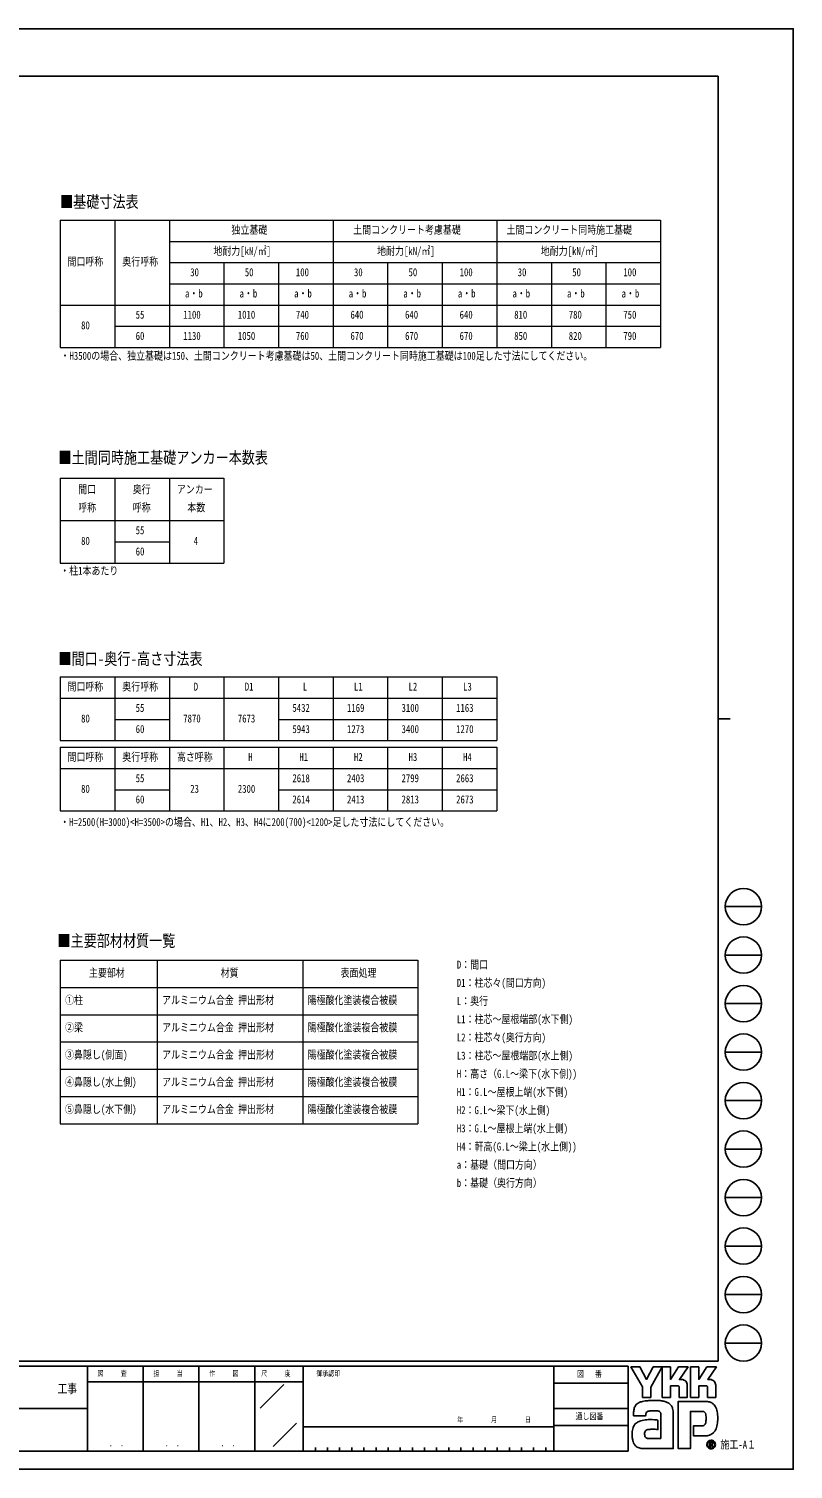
# Model space of a CAD drawing. Units: millimetres, scale not verified. Extents: x -16820 to 16820, y -11880 to 11880.
# Drawn here: x 4214 to 16820, y -11880 to 11880 of the extents above; entities that cross this region are included whole.
import ezdxf
from ezdxf.enums import TextEntityAlignment as Align

# ---------------------------------------------------------------- set-up
doc = ezdxf.new("R2010")
doc.units = ezdxf.units.MM
doc.header["$LTSCALE"] = 50
doc.layers.add('0-1_TABLE1', color=7, linetype='Continuous', lineweight=18)
doc.layers.add('0-2_USER1', color=3, linetype='Continuous')
doc.layers.add('0-8_YKK_ZWAK', color=7, linetype='Continuous')
doc.styles.add('ＭＳ ゴシック', font='')
doc.styles.get('ＭＳ ゴシック').set_extended_font_data('MS Gothic')

msp = doc.modelspace()

# ---------------------------------------------------------------- linework, layer by layer
at = {"layer": '0-1_TABLE1'}
for p, q in [((4732.08, 8724), (14632.08, 8724)), ((4732.08, 8724), (4732.08, 6624)), ((5632.08, 8724), (5632.08, 6624)), ((6532.08, 8724), (6532.08, 6624)), ((9232.08, 8724), (9232.08, 6624)), ((11932.08, 8724), (11932.08, 6624)), ((6532.08, 8374), (14632.08, 8374)), ((6532.08, 8024), (14632.08, 8024)), ((7432.08, 8024), (7432.08, 6624)), ((8332.08, 8024), (8332.08, 6624)), ((10132.08, 8024), (10132.08, 6624)), ((11032.08, 8024), (11032.08, 6624)), ((12832.08, 8024), (12832.08, 6624)), ((13732.08, 8024), (13732.08, 6624)), ((6532.08, 7674), (14632.08, 7674)), ((4732.08, 7324), (14632.08, 7324)), ((5632.08, 6974), (14632.08, 6974)), ((4732.08, 4468), (7432.08, 4468)), ((4732.08, 4468), (4732.08, 3068)), ((5632.08, 4468), (5632.08, 3068)), ((6532.08, 4468), (6532.08, 3068)), ((7432.08, 4468), (7432.08, 3068)), ((4732.08, 3768), (7432.08, 3768)), ((5632.08, 3418), (6532.08, 3418)), ((4732.08, 3068), (7432.08, 3068)), ((4732.08, 1188), (11932.08, 1188)), ((4732.08, 1188), (4732.08, 138)), ((5632.08, 1188), (5632.08, 138)), ((6532.08, 1188), (6532.08, 138)), ((7432.08, 1188), (7432.08, 138)), ((8332.08, 1188), (8332.08, 138)), ((9232.08, 1188), (9232.08, 138)), ((10132.08, 1188), (10132.08, 138)), ((11032.08, 1188), (11032.08, 138)), ((11932.08, 1188), (11932.08, 138)), ((4732.08, 838), (11932.08, 838)), ((5632.08, 488), (6532.08, 488)), ((8332.08, 488), (11932.08, 488)), ((4732.08, 138), (11932.08, 138)), ((4732.08, 28), (11932.08, 28)), ((4732.08, 28), (4732.08, -1022)), ((5632.08, 28), (5632.08, -1022)), ((6532.08, 28), (6532.08, -1022)), ((7432.08, 28), (7432.08, -1022)), ((8332.08, 28), (8332.08, -1022)), ((9232.08, 28), (9232.08, -1022)), ((10132.08, 28), (10132.08, -1022)), ((11032.08, 28), (11032.08, -1022)), ((11932.08, 28), (11932.08, -1022)), ((4732.08, -322), (11932.08, -322)), ((5632.08, -672), (6532.08, -672)), ((8332.08, -672), (11932.08, -672)), ((4732.08, -1022), (11932.08, -1022)), ((4732.08, -3483), (10632.08, -3483)), ((4732.08, -3483), (4732.08, -6183)), ((6332.08, -3483), (6332.08, -6183)), ((8732.08, -3483), (8732.08, -6183)), ((10632.08, -3483), (10632.08, -6183)), ((4732.08, -3933), (10632.08, -3933)), ((4732.08, -4383), (10632.08, -4383)), ((4732.08, -4833), (10632.08, -4833)), ((4732.08, -5283), (10632.08, -5283)), ((4732.08, -5733), (10632.08, -5733)), ((4732.08, -6183), (10632.08, -6183))]:
    msp.add_line(p, q, dxfattribs=at)
for points in [[(14632.08, 8724), (14632.08, 8024), (14632.08, 6624)], [(4732.08, 6624), (5632.08, 6624), (14632.08, 6624)]]:
    msp.add_lwpolyline(points, dxfattribs=at)
at = {"layer": '0-8_YKK_ZWAK'}
for p, q in [((15580.08, 11100), (-15619.92, 11100)), ((15580.08, 11100), (15580.08, -10100)), ((15580.08, 500), (15780.08, 500)), ((15700.08, -2600), (16300.08, -2600)), ((15700.08, -3400), (16300.08, -3400)), ((15700.08, -4200), (16300.08, -4200)), ((15700.08, -5000), (16300.08, -5000)), ((15700.08, -5800), (16300.08, -5800)), ((15700.08, -6600), (16300.08, -6600)), ((15700.08, -7400), (16300.08, -7400)), ((15700.08, -8200), (16300.08, -8200)), ((15700.08, -9000), (16300.08, -9000)), ((15700.08, -9800), (16300.08, -9800)), ((15580.08, -10100), (-15619.92, -10100)), ((5180.08, -10180), (-19.92, -10180)), ((6100.08, -10180), (6100.08, -11580)), ((7020.08, -10180), (7020.08, -11580)), ((7940.08, -10180), (7940.08, -11580)), ((8740.08, -10180), (7940.08, -10180)), ((12870.08, -10180), (8740.08, -10180)), ((8740.08, -10180), (8740.08, -11580)), ((12870.08, -10180), (12870.08, -11580)), ((14100.08, -10180), (12870.08, -10180)), ((14100.08, -10180), (14100.08, -11580)), ((7940.08, -10440), (5180.08, -10440)), ((7940.08, -10440), (8740.08, -10440)), ((8028.42, -10873.16), (8420.15, -10481.43)), ((12870.08, -10460), (14100.08, -10460)), ((-19.92, -10880), (5180.08, -10880)), ((12870.08, -10880), (14100.08, -10880)), ((8242.69, -11503.95), (8627.57, -11119.07)), ((14100.08, -11160), (12870.08, -11160)), ((8740.08, -11180), (12870.08, -11180)), ((-19.92, -11580), (5180.08, -11580)), ((5180.08, -11580), (7940.08, -11580)), ((7940.08, -11580), (8740.08, -11580)), ((8740.08, -11580), (12870.08, -11580)), ((8940.08, -11520), (8940.08, -11580)), ((9140.08, -11520), (9140.08, -11580)), ((9340.08, -11520), (9340.08, -11580)), ((9540.08, -11520), (9540.08, -11580)), ((9740.08, -11520), (9740.08, -11580)), ((9940.08, -11520), (9940.08, -11580)), ((10140.08, -11520), (10140.08, -11580)), ((10340.08, -11520), (10340.08, -11580)), ((10540.08, -11520), (10540.08, -11580)), ((10740.08, -11520), (10740.08, -11580)), ((10940.08, -11520), (10940.08, -11580)), ((11140.08, -11520), (11140.08, -11580)), ((11340.08, -11520), (11340.08, -11580)), ((11540.08, -11520), (11540.08, -11580)), ((11740.08, -11520), (11740.08, -11580)), ((11940.08, -11520), (11940.08, -11580)), ((12140.08, -11520), (12140.08, -11580)), ((12340.08, -11520), (12340.08, -11580)), ((12540.08, -11520), (12540.08, -11580)), ((12740.08, -11520), (12740.08, -11580)), ((12870.08, -11580), (14100.08, -11580)), ((15466.69, -11535.92), (15466.69, -11535.92)), ((15516.66, -11422.88), (15516.66, -11422.88))]:
    msp.add_line(p, q, dxfattribs=at)
for points in [[(-16820, -11880), (16820, -11880), (16820, 11880), (-16820, 11880)], [(14144.08, -10192), (14291.32, -10192), (14401.89, -10400.4), (14512.16, -10192), (14659.51, -10192), (14470.69, -10527.96), (14470.69, -10696.54), (14336.39, -10696.54), (14336.39, -10523.43)]]:
    msp.add_lwpolyline(points, close=True, dxfattribs=at)
for points in [[(7940.08, -10180), (5180.08, -10180), (5180.08, -11580)], [(14922.19, -10506.44), (14795.08, -10506.44), (14795.08, -10696.39), (14659.66, -10696.39), (14659.66, -10192), (14795.08, -10192), (14795.08, -10398.34), (14928.28, -10192), (15087.35, -10192), (14944.64, -10400.85), (14949.7, -10400.85), (14955.28, -10400.85), (14961.01, -10400.85), (14966.53, -10400.85), (14971.46, -10400.85), (14975.44, -10400.85), (14978.1, -10400.85), (14979.07, -10400.85)], [(15390.05, -10506.44), (15263.08, -10506.44), (15263.08, -10696.54), (15127.58, -10696.54), (15127.58, -10192), (15263.08, -10192), (15263.08, -10398.34), (15396.13, -10192), (15555.21, -10192), (15412.49, -10400.85), (15417.6, -10400.85), (15423.21, -10400.85), (15428.95, -10400.85), (15434.45, -10400.85), (15439.37, -10400.85), (15443.32, -10400.85), (15445.97, -10400.85), (15446.93, -10400.85)], [(15018.02, -10408.85), (15034.2, -10418.09), (15047.89, -10430.13), (15058.9, -10444.47), (15067.02, -10460.6), (15072.04, -10477.99), (15073.77, -10496.14), (15073.77, -10696.87), (14941.64, -10696.87), (14941.64, -10525.64)], [(15485.93, -10408.85), (15502.15, -10418.09), (15515.9, -10430.13), (15526.96, -10444.47), (15535.13, -10460.6), (15540.19, -10477.99), (15541.92, -10496.14), (15541.92, -10696.54), (15409.5, -10696.54), (15409.5, -10525.64)], [(14419.18, -10929.25), (14409.89, -10934.48), (14402.64, -10940.87), (14397.15, -10948.33), (14393.17, -10956.78), (14390.42, -10966.12), (14388.64, -10976.28), (14387.56, -10987.16), (14386.92, -10998.67), (14186.98, -10999.16), (14187.56, -10971.81), (14188.67, -10941.09)], [(14830.83, -10876.66), (14836.51, -10899.61), (14839.72, -10924.17), (14840.74, -10950.34), (14840.74, -11540), (14358.21, -11540)], [(14495.79, -11062.11), (14533.63, -11064.61), (14563.38, -11067.94), (14582.84, -11071.07), (14589.82, -11072.93), (14589.82, -11225.89), (14567.69, -11223.56), (14543.42, -11222.24), (14518.59, -11221.73), (14494.75, -11221.81), (14473.47, -11222.25), (14456.33, -11222.84), (14444.9, -11223.35), (14440.74, -11223.57), (14423.45, -11226.73), (14408.54, -11231.68), (14396.01, -11238.45), (14385.87, -11247.08), (14378.11, -11257.59), (14372.73, -11270.02), (14369.74, -11284.4), (14369.14, -11300.76), (14371.05, -11318.75), (14374.87, -11333.63), (14380.37, -11345.67), (14387.31, -11355.16), (14395.44, -11362.38), (14404.54, -11367.62), (14414.35, -11371.16), (14424.64, -11373.29), (14637.05, -11373.29), (14637.05, -10980.3), (14637.11, -10972.5), (14636.7, -10964.89), (14635.71, -10957.55), (14634, -10950.58), (14631.45, -10944.1), (14627.94, -10938.19), (14623.35, -10932.95), (14617.55, -10928.5)], [(14617.55, -10928.5), (14605.09, -10923.61), (14585.18, -10919.46), (14559.76, -10916.41), (14530.83, -10914.78), (14500.33, -10914.91), (14470.25, -10917.14)], [(15315.48, -10926.03), (15124.78, -10926.03), (15124.78, -11540), (14924.92, -11540), (14924.92, -10763.17), (15389.41, -10763.17)], [(15514.85, -10818.05), (15527.89, -10834.5), (15537.65, -10850.44), (15544.46, -10864.86)], [(15498.25, -11283.89), (15479.8, -11298.23), (15460.58, -11309.5), (15440.73, -11317.92), (15420.4, -11323.68), (15399.74, -11326.98), (15378.88, -11328.04), (15173.44, -11328.04), (15173.44, -11166.65), (15289.29, -11166.65), (15310.65, -11166.35), (15329.43, -11164.54), (15345.54, -11159.81)], [(15383.31, -11043.99), (15383.06, -11018.53), (15381.84, -10995.59), (15378.97, -10975.45), (15373.75, -10958.37)], [(15498.42, -11450.39), (15498.33, -11448.04), (15498.03, -11445.79), (15497.55, -11443.62), (15496.87, -11441.55), (15496.01, -11439.59), (15494.96, -11437.75), (15493.73, -11436.03), (15492.32, -11434.45), (15490.47, -11432.81), (15488.41, -11431.38), (15486.16, -11430.17), (15483.73, -11429.17), (15481.11, -11428.39), (15478.33, -11427.83), (15475.4, -11427.49), (15472.31, -11427.37), (15441.99, -11427.37), (15441.99, -11516.56), (15451.16, -11516.56), (15451.16, -11436.47), (15472.31, -11436.47), (15474.49, -11436.54), (15476.55, -11436.75), (15478.47, -11437.11), (15480.25, -11437.6), (15481.89, -11438.22), (15483.37, -11438.98), (15484.7, -11439.87), (15485.86, -11440.89)], [(15489.44, -11450.39), (15488.88, -11454.67), (15487.35, -11458.05), (15485.05, -11460.63), (15482.18, -11462.5), (15478.97, -11463.78), (15475.62, -11464.56), (15472.33, -11464.96), (15469.31, -11465.06), (15461.38, -11465.06), (15465.38, -11471.88), (15491.57, -11516.86), (15502.06, -11516.86), (15476.8, -11473.56), (15479.17, -11473.09), (15481.42, -11472.5), (15483.56, -11471.78), (15485.58, -11470.93), (15487.47, -11469.96), (15489.23, -11468.86), (15490.85, -11467.64), (15492.32, -11466.3)]]:
    msp.add_lwpolyline(points, dxfattribs=at)
for centre in [(16000.08, -2600), (16000.08, -3400), (16000.08, -4200), (16000.08, -5000), (16000.08, -5800), (16000.08, -6600), (16000.08, -7400), (16000.08, -8200), (16000.08, -9000), (16000.08, -9800)]:
    msp.add_circle(centre, 300, dxfattribs=at)
for centre, radius, start, end in [((14979.26, -10500.76), 99.91, 78.26798, 90.11215), ((14980.7, -10493.48), 92.5, 66.19963, 78.22058), ((15447.12, -10500.93), 100.09, 78.27851, 90.10826), ((15448.5, -10493.92), 92.94, 66.2483, 78.23226), ((14922.9, -10525.17), 18.75, 358.57817, 92.1683), ((15390.84, -10525.08), 18.66, 358.29941, 92.43455), ((14551.22, -10961.83), 363.14, 171.55622, 176.72493), ((14428.16, -10943.47), 238.72, 163.48385, 171.57982), ((14366.42, -10925.15), 174.32, 152.2125, 163.4865), ((14339.75, -10911.36), 144.29, 138.03852, 152.12015), ((14339.73, -10912.03), 144.73, 122.60463, 137.83438), ((14358.86, -10942.98), 181.11, 108.37421, 122.42809), ((14389.17, -11050.77), 293, 100.93159, 107.35499), ((14488.21, -11531.27), 783.59, 97.86054, 101.37938), ((14534.71, -11854.32), 1109.97, 94.90201, 97.9576), ((14471.96, -11054.52), 135.93, 102.4979, 112.84632), ((14537.88, -11880.18), 1136.01, 91.6169, 94.94971), ((14498.26, -11167.97), 252.4, 96.37207, 102.75341), ((14533.48, -11696.24), 952.01, 87.51794, 91.66439), ((14545.84, -11431.1), 686.59, 81.92631, 87.59083), ((14582.35, -11180.92), 433.76, 73.67137, 82.05943), ((14636.5, -10999.67), 244.6, 60.60528, 73.9085), ((14658.67, -10955.46), 195.21, 52.17347, 59.90542), ((14678.5, -10929.79), 162.78, 43.55042, 52.14561), ((14689.43, -10919.23), 147.59, 34.48659, 43.50182), ((14689.5, -10919.01), 147.4, 25.58915, 34.43128), ((14676.39, -10925.15), 161.88, 17.43089, 25.54591), ((15316.57, -11024.04), 98.02, 77.94572, 90.63794), ((15325.08, -10984.07), 57.15, 60.20991, 77.92418), ((15381.82, -10976.85), 213.82, 78.73198, 87.96551), ((15388.09, -10944.79), 181.15, 69.03034, 78.69541), ((15393.93, -10929.2), 164.51, 59.39484, 68.9885), ((15396.64, -10924.46), 159.04, 50.3012, 59.3616), ((15395.65, -10925.57), 160.53, 42.05209, 50.28551), ((15316.37, -10971.25), 251.69, 14.76267, 25.00486), ((15162.01, -11013.32), 411.68, 7.9139, 14.95041), ((14339.71, -11250.68), 170.2, 142.04688, 153.80771), ((14333.9, -11246.51), 163.05, 130.60221, 141.94427), ((14343.5, -11258.05), 178.07, 120.60724, 130.53081), ((14362.46, -11290.29), 215.47, 112.58838, 120.58162), ((14387.97, -11351.6), 281.87, 106.61303, 112.59024), ((14428.1, -11486.45), 422.57, 99.87193, 106.59825), ((14450.58, -11613.09), 551.18, 94.78469, 99.91711), ((14461.52, -11739.08), 677.65, 90.80099, 94.81812), ((14463.18, -11832.9), 771.48, 87.57779, 90.82714), ((15326.88, -11117.71), 46.05, 293.91672, 314.09376), ((15330.61, -10973.68), 45.39, 39.8078, 59.75378), ((15320.6, -11112.17), 54.4, 314.78099, 333.92928), ((15322.85, -10979.62), 55.15, 22.65544, 39.38165), ((15280.2, -11092.55), 99.31, 334.00676, 347.34989), ((15169.99, -11067.03), 212.44, 347.14308, 355.40008), ((14928.81, -11046.31), 454.5, 355.2339, 0.29193), ((15076.6, -11059.17), 497.67, 347.15166, 352.97565), ((15007.83, -11035.74), 567.48, 2.54376, 8.01251), ((14944.68, -11042.01), 630.7, 352.8937, 357.82206), ((14919.45, -11040.38), 655.97, 357.76419, 2.60674), ((14552.53, -11293.95), 389.16, 174.55588, 182.47272), ((14769.99, -11290.53), 606.59, 181.90948, 187.89042), ((14435.93, -11282.78), 272.02, 164.97537, 174.56739), ((14514.77, -11326.42), 348.86, 187.80471, 196.36971), ((14369.83, -11265.16), 203.61, 153.89178, 164.94341), ((15466.81, -11472.76), 70.56, 90.09157, 179.92363), ((15466.8, -11472.62), 70.43, 44.93442, 90.08536), ((15364.91, -11133.55), 200.95, 311.57033, 318.66243), ((15341.65, -11113.15), 231.89, 318.67367, 325.29112), ((15401.44, -11157.7), 157.39, 326.23251, 339.61931), ((15253.62, -11100.47), 315.9, 339.22498, 347.31457), ((14380.02, -11366.23), 208.35, 196.3102, 208.20993), ((14321.34, -11397.46), 141.88, 208.29777, 223.35561), ((14308.1, -11409.1), 124.27, 223.64205, 239.63663), ((14319.09, -11389.12), 147.06, 239.8785, 253.65355), ((14339.2, -11320.03), 219.02, 253.69102, 263.74909), ((14356.23, -11168.39), 371.62, 263.68487, 270.30455), ((15466.38, -11472.84), 70.14, 179.86065, 225.14399), ((15466.36, -11472.53), 62.75, 134.8007, 180.12175), ((15466.11, -11472.93), 62.49, 179.75513, 225.29722), ((15466.71, -11472.84), 70.37, 224.94536, 269.98445), ((15466.55, -11472.18), 62.62, 89.86602, 135.149), ((15466.57, -11473.5), 62.42, 224.62822, 270.10973), ((15466.82, -11472.65), 63.1, 45.03108, 90.11509), ((15466.59, -11472.56), 63.35, 270.09072, 359.90926), ((15466.71, -11472.5), 70.72, 269.98802, 314.93777), ((15476.03, -11450.01), 13.41, 358.3894, 42.86139), ((15476.3, -11451.03), 22.14, 316.37674, 1.6565), ((15466.86, -11472.67), 63.09, 0.00643, 45.07115), ((15467.36, -11472.41), 69.88, 359.78949, 45.13288), ((15467.19, -11472.95), 70.06, 314.92572, 0.23508)]:
    msp.add_arc(centre, radius, start, end, dxfattribs=at)

# ---------------------------------------------------------------- texts
at = {"layer": '0-1_TABLE1', "style": 'ＭＳ ゴシック', "width": 0.8}
for s, p in [('独立基礎', (7555.68, 8459)), ('土間コンクリート考慮基礎', (9564.48, 8459)), ('土間コンクリート同時施工基礎', (12091.68, 8459)), ('間口呼称', (4850.88, 7934)), ('奥行呼称', (5755.68, 7934)), ('地耐力[kN/㎡]', (7258.08, 8109)), ('地耐力[kN/㎡]', (9958.08, 8109)), ('地耐力[kN/㎡]', (12658.08, 8109)), ('30', (6876.48, 7759)), ('50', (7776.48, 7759)), ('100', (8618.88, 7759)), ('30', (9576.48, 7759)), ('50', (10476.48, 7759)), ('100', (11318.88, 7759)), ('30', (12276.48, 7759)), ('50', (13176.48, 7759)), ('100', (14018.88, 7759)), ('a・b', (6790.08, 7409)), ('a・b', (7690.08, 7409)), ('a・b', (8590.08, 7409)), ('a・b', (9490.08, 7409)), ('a・b', (10390.08, 7409)), ('a・b', (11290.08, 7409)), ('a・b', (12190.08, 7409)), ('a・b', (13090.08, 7409)), ('a・b', (13990.08, 7409)), ('55', (5976.48, 7059)), ('1100', (6761.28, 7059)), ('1010', (7661.28, 7059)), ('740', (8618.88, 7059)), ('640', (9518.88, 7059)), ('640', (10418.88, 7059)), ('640', (11318.88, 7059)), ('810', (12218.88, 7059)), ('780', (13118.88, 7059)), ('750', (14018.88, 7059)), ('80', (5076.48, 6884)), ('60', (5976.48, 6709)), ('1130', (6761.28, 6709)), ('1050', (7661.28, 6709)), ('760', (8618.88, 6709)), ('670', (9518.88, 6709)), ('670', (10418.88, 6709)), ('670', (11318.88, 6709)), ('850', (12218.88, 6709)), ('820', (13118.88, 6709)), ('790', (14018.88, 6709)), ('間口', (5028.48, 4178)), ('奥行', (5928.48, 4178)), ('アンカー', (6655.68, 4178)), ('呼称', (5028.48, 3878)), ('呼称', (5928.48, 3878)), ('本数', (6828.48, 3878)), ('55', (5976.48, 3503)), ('80', (5076.48, 3328)), ('4', (6934.08, 3328)), ('60', (5976.48, 3153)), ('間口呼称', (4850.88, 923)), ('奥行呼称', (5755.68, 923)), ('D', (6934.08, 923)), ('D1', (7776.48, 923)), ('L', (8734.08, 923)), ('L1', (9576.48, 923)), ('L2', (10476.48, 923)), ('L3', (11376.48, 923)), ('55', (5976.48, 573)), ('5432', (8561.28, 573)), ('1169', (9461.28, 573)), ('3100', (10361.28, 573)), ('1163', (11261.28, 573)), ('80', (5076.48, 398)), ('7870', (6761.28, 398)), ('7673', (7661.28, 398)), ('60', (5976.48, 223)), ('5943', (8561.28, 223)), ('1273', (9461.28, 223)), ('3400', (10361.28, 223)), ('1270', (11261.28, 223)), ('間口呼称', (4850.88, -237)), ('奥行呼称', (5755.68, -237)), ('高さ呼称', (6655.68, -237)), ('H', (7834.08, -237)), ('H1', (8676.48, -237)), ('H2', (9576.48, -237)), ('H3', (10476.48, -237)), ('H4', (11376.48, -237)), ('55', (5976.48, -587)), ('2618', (8561.28, -587)), ('2403', (9461.28, -587)), ('2799', (10361.28, -587)), ('2663', (11261.28, -587)), ('80', (5076.48, -762)), ('23', (6876.48, -762)), ('2300', (7661.28, -762)), ('60', (5976.48, -937)), ('2614', (8561.28, -937)), ('2413', (9461.28, -937)), ('2813', (10361.28, -937)), ('2673', (11261.28, -937)), ('主要部材', (5205.68, -3798)), ('材質', (7378.48, -3798)), ('表面処理', (9355.68, -3798)), ('①柱', (4812.08, -4248)), ('アルミニウム合金 押出形材', (6412.08, -4248)), ('陽極酸化塗装複合被膜', (8812.08, -4248)), ('②梁', (4812.08, -4698)), ('アルミニウム合金 押出形材', (6412.08, -4698)), ('陽極酸化塗装複合被膜', (8812.08, -4698)), ('③鼻隠し(側面)', (4812.08, -5148)), ('アルミニウム合金 押出形材', (6412.08, -5148)), ('陽極酸化塗装複合被膜', (8812.08, -5148)), ('④鼻隠し(水上側)', (4812.08, -5598)), ('アルミニウム合金 押出形材', (6412.08, -5598)), ('陽極酸化塗装複合被膜', (8812.08, -5598)), ('⑤鼻隠し(水下側)', (4812.08, -6048)), ('アルミニウム合金 押出形材', (6412.08, -6048)), ('陽極酸化塗装複合被膜', (8812.08, -6048))]:
    msp.add_text(s, height=132, dxfattribs=at).set_placement(p, align=Align.BOTTOM_LEFT)
at = {"layer": '0-2_USER1', "style": 'ＭＳ ゴシック', "width": 0.8}
for s, height, p in [('■基礎寸法表', 197.9, (4729.7, 8869.63)), ('・H3500の場合、独立基礎は150、土間コンクリート考慮基礎は50、土間コンクリート同時施工基礎は100足した寸法にしてください。', 132, (4737.25, 6380.5)), ('■土間同時施工基礎アンカー本数表', 197.9, (4703.28, 4648.88)), ('・柱1本あたり', 132, (4732.08, 2835.02)), ('■間口-奥行-高さ寸法表', 197.9, (4703.28, 1329.97)), ('・H=2500(H=3000)<H=3500>の場合、H1、H2、H3、H4に200(700)<1200>足した寸法にしてください。', 132, (4732.08, -1310.56)), ('■主要部材材質一覧', 197.9, (4687.58, -3320.56)), ('D：間口', 132, (11272.93, -3663)), ('D1：柱芯々(間口方向)', 132, (11272.93, -3963)), ('L：奥行', 132, (11272.93, -4263)), ('L1：柱芯～屋根端部(水下側)', 132, (11272.93, -4563)), ('L2：柱芯々(奥行方向)', 132, (11272.93, -4863)), ('L3：柱芯～屋根端部(水上側)', 132, (11272.93, -5163)), ('H：高さ（G.L～梁下(水下側))', 132, (11272.93, -5463)), ('H1：G.L～屋根上端(水下側)', 132, (11272.93, -5763)), ('H2：G.L～梁下(水上側)', 132, (11272.93, -6063)), ('H3：G.L～屋根上端(水上側)', 132, (11272.93, -6363)), ('H4：軒高(G.L～梁上(水上側))', 132, (11272.93, -6663)), ('a：基礎（間口方向）', 132, (11272.93, -6963)), ('b：基礎（奥行方向）', 132, (11272.93, -7263))]:
    msp.add_text(s, height=height, dxfattribs=at).set_placement(p, align=Align.BOTTOM_LEFT)
at = {"layer": '0-8_YKK_ZWAK', "style": 'ＭＳ ゴシック', "width": 0.8}
for s, height, p in [('照     査', 87.98, (5345.68, -10370)), ('担     当', 87.98, (6268.88, -10370)), ('作     図', 87.98, (7188.88, -10370)), ('尺     度', 87.98, (8045.68, -10370)), ('御承認印', 87.98, (8956.55, -10370)), ('図\u3000 番', 102.6, (13253.61, -10390)), ('工事', 146.6, (4689.33, -10669.86)), ('年        月        日', 87.98, (11279.63, -11132.86)), ('通し図番', 102.6, (13231.21, -11090)), ('施工-A１', 132, (15620.08, -11580)), ('． ．', 103.7, (5540, -11537.41)), ('． ．', 103.7, (6460, -11537.41)), ('． ．', 103.7, (7380, -11537.41))]:
    msp.add_text(s, height=height, dxfattribs=at).set_placement(p, align=Align.BOTTOM_LEFT)

doc.saveas('drawing.dxf')
